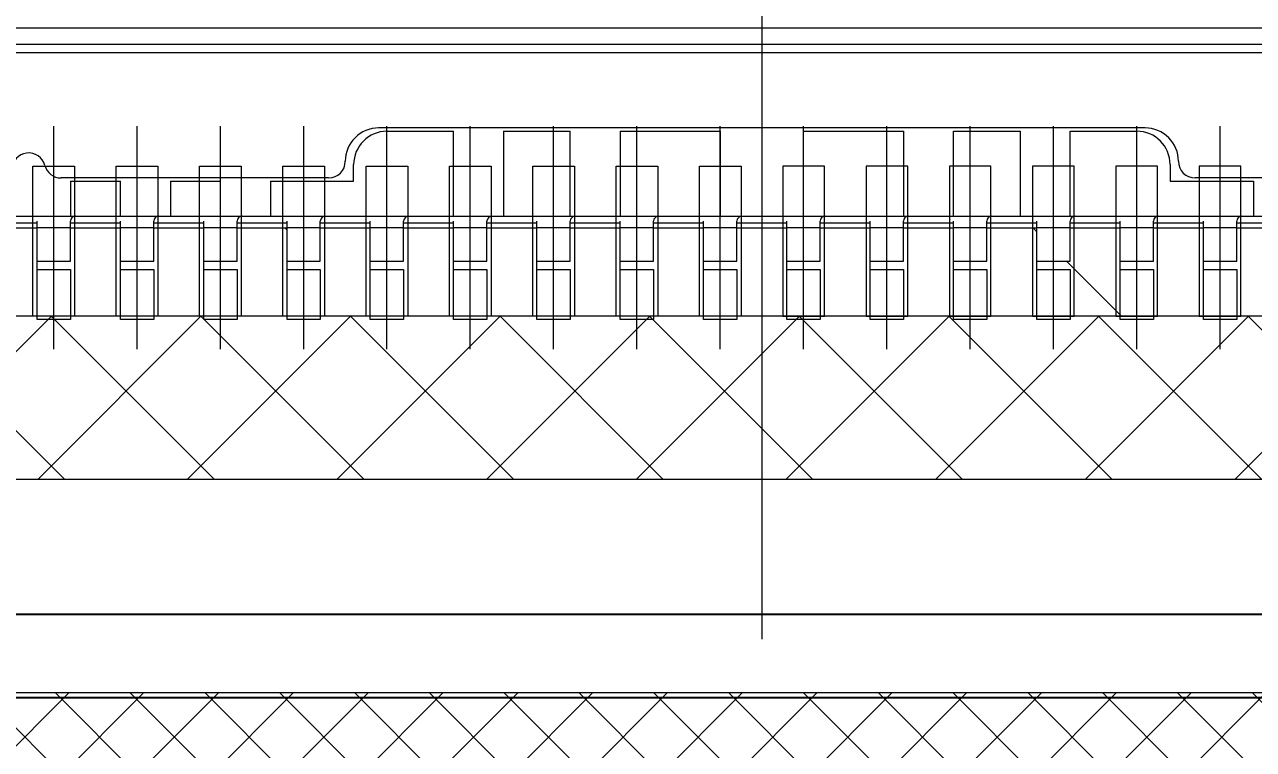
# Model space of a CAD drawing. Extents: x 6438 to 11432, y -3701 to -2371.
# Drawn here: x 11082.89 to 11090.27, y -3290.5 to -3286.15 of the extents above; entities that cross this region are included whole.
import ezdxf

# ---------------------------------------------------------------- set-up
doc = ezdxf.new("R2010")
doc.units = 0
doc.header["$LTSCALE"] = 3
doc.layers.get('DEFPOINTS').update_dxf_attribs({"linetype": 'CONTINUOUS', "lineweight": 9})
doc.layers.add('DIM', color=6, linetype='CONTINUOUS', lineweight=9)
doc.layers.add('LCD', color=4, linetype='CONTINUOUS', lineweight=9)
doc.layers.add('Lens', color=161, linetype='CONTINUOUS')
doc.layers.add('Sensor AA', color=180, linetype='CONTINUOUS')
doc.styles.add('宋体', font='arial.ttf')
doc.dimstyles.new('标注', dxfattribs={"dimtxt": 7, "dimasz": 7, "dimexe": 2, "dimexo": 2, "dimgap": 1, "dimtad": 1, "dimzin": 9, "dimdsep": 46, "dimtxsty": '宋体', "dimcen": 1, "dimadec": 0, "dimazin": 0, "dimtm": 0.05, "dimtfac": 1, "dimtmove": 0, "dimatfit": 3, "dimfxl": 0, "dimtolj": 1, "dimarcsym": 0})

# ---------------------------------------------------------------- blocks, each defined once
blk = doc.blocks.new('LCD背视图')
at = {"layer": 'LCD'}
h = blk.add_hatch(dxfattribs=at)
h.set_pattern_fill('ANSI37', color=256, scale=0.1)
h.set_pattern_definition([(135, (15648.00522, 12129.1224), (0.224506403, 0.224506403), []), (45, (15648.00522, 12129.1224), (0.224506403, -0.224506403), [])])
edge = h.paths.add_edge_path()
edge.add_line((12122.3361, -3359.0977), (12385.5361, -3359.0977))
edge.add_line((12385.5361, -3359.0977), (12385.5361, -3334.2977))
edge.add_line((12385.5361, -3334.2977), (12286.0861, -3334.2977))
edge.add_arc((12286.0861, -3334.7977), 0.5, 90, 180)
edge.add_line((12285.5861, -3334.7977), (12285.5861, -3350.2477))
edge.add_arc((12285.0861, -3350.2477), 0.5, 270, 360, ccw=False)
edge.add_line((12285.0861, -3350.7477), (12261.8861, -3350.7477))
edge.add_arc((12261.8861, -3350.2477), 0.5, 180, 270, ccw=False)
edge.add_line((12261.3861, -3350.2477), (12261.3861, -3334.7977))
edge.add_arc((12260.8861, -3334.7977), 0.5, 0, 90)
edge.add_line((12260.8861, -3334.2977), (12122.3361, -3334.2977))
edge.add_line((12122.3361, -3334.2977), (12122.3361, -3359.0977))
at = {"layer": 'LCD', "ltscale": 0.02}
h = blk.add_hatch(dxfattribs=at)
h.set_pattern_fill('ANSI37', color=256, scale=0.2, angle=180)
h.set_pattern_definition([(225, (12045.7346, -3215.1625), (0.4490128, -0.4490128), []), (315, (12045.7346, -3215.1625), (0.4490128, 0.4490128), [])])
h.paths.add_polyline_path([(12285.0861, -3349.4677), (12285.0861, -3342.7677), (12284.5361, -3342.7677), (12284.5361, -3344.2677), (12284.5361, -3346.1677), (12283.1361, -3346.1677), (12283.1361, -3346.7177), (12283.1361, -3348.4877), (12263.8361, -3348.4877), (12263.8361, -3346.7177), (12263.8361, -3346.1677), (12262.4361, -3346.1677), (12262.4361, -3344.2677), (12262.4361, -3342.7677), (12261.8861, -3342.7677), (12261.8861, -3349.4677)])
for p, q in [((12273.4861, -3339.6135), (12273.4861, -3350.425)), ((12269.2361, -3348.6858), (12269.2361, -3347.347)), ((12269.7361, -3348.6858), (12269.7361, -3347.347)), ((12270.2361, -3348.6858), (12270.2361, -3347.347)), ((12270.7361, -3348.6858), (12270.7361, -3347.347)), ((12271.2361, -3348.6858), (12271.2361, -3347.347)), ((12271.7361, -3348.6858), (12271.7361, -3347.347)), ((12272.2361, -3348.6858), (12272.2361, -3347.347)), ((12272.7361, -3348.6858), (12272.7361, -3347.347)), ((12273.2361, -3348.6858), (12273.2361, -3347.347)), ((12273.7361, -3348.6858), (12273.7361, -3347.347)), ((12274.2361, -3348.6858), (12274.2361, -3347.347)), ((12274.7361, -3348.6858), (12274.7361, -3347.347)), ((12275.2361, -3348.6858), (12275.2361, -3347.347)), ((12275.7361, -3348.6858), (12275.7361, -3347.347)), ((12276.2361, -3348.6858), (12276.2361, -3347.347)), ((12269.1111, -3348.4877), (12269.1111, -3347.5877)), ((12269.1111, -3347.5877), (12269.3611, -3347.5877)), ((12269.3611, -3347.5877), (12269.3611, -3348.4877)), ((12269.6111, -3348.4877), (12269.6111, -3347.5877)), ((12269.6111, -3347.5877), (12269.8611, -3347.5877)), ((12269.8611, -3347.5877), (12269.8611, -3348.4877)), ((12270.1111, -3348.4877), (12270.1111, -3347.5877)), ((12270.1111, -3347.5877), (12270.3611, -3347.5877)), ((12270.3611, -3347.5877), (12270.3611, -3348.4877)), ((12270.6111, -3348.4877), (12270.6111, -3347.5877)), ((12270.6111, -3347.5877), (12270.8611, -3347.5877)), ((12270.8611, -3347.5877), (12270.8611, -3348.4877)), ((12271.1111, -3348.4877), (12271.1111, -3347.5877)), ((12271.1111, -3347.5877), (12271.3611, -3347.5877)), ((12271.3611, -3347.5877), (12271.3611, -3348.4877)), ((12271.6111, -3348.4877), (12271.6111, -3347.5877)), ((12271.6111, -3347.5877), (12271.8611, -3347.5877)), ((12271.8611, -3347.5877), (12271.8611, -3348.4877)), ((12272.1111, -3348.4877), (12272.1111, -3347.5877)), ((12272.1111, -3347.5877), (12272.3611, -3347.5877)), ((12272.3611, -3347.5877), (12272.3611, -3348.4877)), ((12272.6111, -3348.4877), (12272.6111, -3347.5877)), ((12272.6111, -3347.5877), (12272.8611, -3347.5877)), ((12272.8611, -3347.5877), (12272.8611, -3348.4877)), ((12273.1111, -3348.4877), (12273.1111, -3347.5877)), ((12273.1111, -3347.5877), (12273.3611, -3347.5877)), ((12273.3611, -3347.5877), (12273.3611, -3348.4877)), ((12273.8611, -3347.5877), (12273.6111, -3347.5877)), ((12273.6111, -3347.5877), (12273.6111, -3348.4877)), ((12273.8611, -3348.4877), (12273.8611, -3347.5877)), ((12274.3611, -3347.5877), (12274.1111, -3347.5877)), ((12274.1111, -3347.5877), (12274.1111, -3348.4877)), ((12274.3611, -3348.4877), (12274.3611, -3347.5877)), ((12274.8611, -3347.5877), (12274.6111, -3347.5877)), ((12274.6111, -3347.5877), (12274.6111, -3348.4877)), ((12274.8611, -3348.4877), (12274.8611, -3347.5877)), ((12275.3611, -3347.5877), (12275.1111, -3347.5877)), ((12275.1111, -3347.5877), (12275.1111, -3348.4877)), ((12275.3611, -3348.4877), (12275.3611, -3347.5877)), ((12275.8611, -3347.5877), (12275.6111, -3347.5877)), ((12275.6111, -3347.5877), (12275.6111, -3348.4877)), ((12275.8611, -3348.4877), (12275.8611, -3347.5877)), ((12276.3611, -3347.5877), (12276.1111, -3347.5877)), ((12276.1111, -3347.5877), (12276.1111, -3348.4877)), ((12276.3611, -3348.4877), (12276.3611, -3347.5877)), ((12283.1361, -3348.4877), (12263.8361, -3348.4877)), ((12269.3611, -3348.4877), (12269.1111, -3348.4877)), ((12269.8611, -3348.4877), (12269.6111, -3348.4877)), ((12270.3611, -3348.4877), (12270.1111, -3348.4877)), ((12270.8611, -3348.4877), (12270.6111, -3348.4877)), ((12271.3611, -3348.4877), (12271.1111, -3348.4877)), ((12271.8611, -3348.4877), (12271.6111, -3348.4877)), ((12272.3611, -3348.4877), (12272.1111, -3348.4877)), ((12272.8611, -3348.4877), (12272.6111, -3348.4877)), ((12273.3611, -3348.4877), (12273.1111, -3348.4877)), ((12273.4861, -3348.4877), (12273.2361, -3348.4877)), ((12273.6111, -3348.4877), (12273.8611, -3348.4877)), ((12274.1111, -3348.4877), (12274.3611, -3348.4877)), ((12274.6111, -3348.4877), (12274.8611, -3348.4877)), ((12275.1111, -3348.4877), (12275.3611, -3348.4877)), ((12275.6111, -3348.4877), (12275.8611, -3348.4877)), ((12276.1111, -3348.4877), (12276.3611, -3348.4877)), ((12285.0861, -3349.4677), (12261.8861, -3349.4677))]:
    blk.add_line(p, q, dxfattribs=at)
at = {"layer": 'LCD'}
for p, q in [((12265.9361, -3346.7574), (12281.0361, -3346.7574)), ((12265.9361, -3346.7574), (12281.0361, -3346.7574)), ((12265.9361, -3346.7574), (12281.0361, -3346.7574)), ((12265.9361, -3346.7574), (12281.0361, -3346.7574)), ((12281.0861, -3346.908), (12265.8861, -3346.908)), ((12281.0861, -3346.908), (12265.8861, -3346.908)), ((12281.0861, -3346.908), (12265.8861, -3346.908)), ((12281.0861, -3346.908), (12265.8861, -3346.908)), ((12281.0361, -3346.858), (12265.9361, -3346.858)), ((12281.0361, -3346.858), (12265.9361, -3346.858)), ((12281.0361, -3346.858), (12265.9361, -3346.858)), ((12281.0361, -3346.858), (12265.9361, -3346.858)), ((12275.7861, -3347.3577), (12271.1861, -3347.3577)), ((12275.7861, -3347.3577), (12271.1861, -3347.3577)), ((12275.7861, -3347.3577), (12271.1861, -3347.3577)), ((12275.7861, -3347.3577), (12271.1861, -3347.3577)), ((12271.2361, -3347.3777), (12271.6361, -3347.3777)), ((12271.2361, -3347.3777), (12271.6361, -3347.3777)), ((12271.2361, -3347.3777), (12271.6361, -3347.3777)), ((12271.2361, -3347.3777), (12271.6361, -3347.3777)), ((12271.6361, -3347.8877), (12271.6361, -3347.3777)), ((12271.6361, -3347.8877), (12271.6361, -3347.3777)), ((12271.6361, -3347.8877), (12271.6361, -3347.3777)), ((12271.6361, -3347.8877), (12271.6361, -3347.3777)), ((12271.9361, -3347.3777), (12271.9361, -3347.8877)), ((12271.9361, -3347.3777), (12272.3361, -3347.3777)), ((12271.9361, -3347.3777), (12272.3361, -3347.3777)), ((12271.9361, -3347.3777), (12271.9361, -3347.8877)), ((12271.9361, -3347.3777), (12271.9361, -3347.8877)), ((12271.9361, -3347.3777), (12272.3361, -3347.3777)), ((12271.9361, -3347.3777), (12272.3361, -3347.3777)), ((12271.9361, -3347.3777), (12271.9361, -3347.8877)), ((12272.3361, -3347.8877), (12272.3361, -3347.3777)), ((12272.3361, -3347.8877), (12272.3361, -3347.3777)), ((12272.3361, -3347.8877), (12272.3361, -3347.3777)), ((12272.3361, -3347.8877), (12272.3361, -3347.3777)), ((12272.6361, -3347.3777), (12272.6361, -3347.8877)), ((12272.6361, -3347.3777), (12273.2361, -3347.3777)), ((12272.6361, -3347.3777), (12273.2361, -3347.3777)), ((12272.6361, -3347.3777), (12272.6361, -3347.8877)), ((12272.6361, -3347.3777), (12272.6361, -3347.8877)), ((12272.6361, -3347.3777), (12273.2361, -3347.3777)), ((12272.6361, -3347.3777), (12273.2361, -3347.3777)), ((12272.6361, -3347.3777), (12272.6361, -3347.8877)), ((12273.2361, -3347.3777), (12273.2361, -3347.8877)), ((12273.2361, -3347.3777), (12273.2361, -3347.8877)), ((12273.2361, -3347.3777), (12273.2361, -3347.8877)), ((12273.2361, -3347.3777), (12273.2361, -3347.8877)), ((12273.7361, -3347.8877), (12273.7361, -3347.3777)), ((12273.7361, -3347.3777), (12274.3361, -3347.3777)), ((12273.7361, -3347.3777), (12274.3361, -3347.3777)), ((12273.7361, -3347.8877), (12273.7361, -3347.3777)), ((12273.7361, -3347.8877), (12273.7361, -3347.3777)), ((12273.7361, -3347.3777), (12274.3361, -3347.3777)), ((12273.7361, -3347.3777), (12274.3361, -3347.3777)), ((12273.7361, -3347.8877), (12273.7361, -3347.3777)), ((12274.3361, -3347.3777), (12274.3361, -3347.8877)), ((12274.3361, -3347.3777), (12274.3361, -3347.8877)), ((12274.3361, -3347.3777), (12274.3361, -3347.8877)), ((12274.3361, -3347.3777), (12274.3361, -3347.8877)), ((12274.6361, -3347.8877), (12274.6361, -3347.3777)), ((12274.6361, -3347.3777), (12275.0361, -3347.3777)), ((12274.6361, -3347.3777), (12275.0361, -3347.3777)), ((12274.6361, -3347.8877), (12274.6361, -3347.3777)), ((12274.6361, -3347.8877), (12274.6361, -3347.3777)), ((12274.6361, -3347.3777), (12275.0361, -3347.3777)), ((12274.6361, -3347.3777), (12275.0361, -3347.3777)), ((12274.6361, -3347.8877), (12274.6361, -3347.3777)), ((12275.0361, -3347.3777), (12275.0361, -3347.8877)), ((12275.0361, -3347.3777), (12275.0361, -3347.8877)), ((12275.0361, -3347.3777), (12275.0361, -3347.8877)), ((12275.0361, -3347.3777), (12275.0361, -3347.8877)), ((12275.3361, -3347.8877), (12275.3361, -3347.3777)), ((12275.3361, -3347.3777), (12275.7361, -3347.3777)), ((12275.3361, -3347.3777), (12275.7361, -3347.3777)), ((12275.3361, -3347.8877), (12275.3361, -3347.3777)), ((12275.3361, -3347.8877), (12275.3361, -3347.3777)), ((12275.3361, -3347.3777), (12275.7361, -3347.3777)), ((12275.3361, -3347.3777), (12275.7361, -3347.3777)), ((12275.3361, -3347.8877), (12275.3361, -3347.3777)), ((12271.0361, -3347.6777), (12271.0361, -3347.5777)), ((12271.0361, -3347.6777), (12271.0361, -3347.5777)), ((12271.0361, -3347.6777), (12271.0361, -3347.5777)), ((12271.0361, -3347.6777), (12271.0361, -3347.5777)), ((12275.9361, -3347.5777), (12275.9361, -3347.6777)), ((12275.9361, -3347.5777), (12275.9361, -3347.6777)), ((12275.9361, -3347.5777), (12275.9361, -3347.6777)), ((12275.9361, -3347.5777), (12275.9361, -3347.6777)), ((12270.8861, -3347.6577), (12269.2797, -3347.6577)), ((12270.8861, -3347.6577), (12269.2797, -3347.6577)), ((12270.8861, -3347.6577), (12269.2797, -3347.6577)), ((12270.8861, -3347.6577), (12269.2797, -3347.6577)), ((12277.6924, -3347.6577), (12276.0861, -3347.6577)), ((12277.6924, -3347.6577), (12276.0861, -3347.6577)), ((12277.6924, -3347.6577), (12276.0861, -3347.6577)), ((12277.6924, -3347.6577), (12276.0861, -3347.6577)), ((12269.3361, -3347.6777), (12269.3361, -3347.8877)), ((12269.3361, -3347.6777), (12269.6361, -3347.6777)), ((12269.3361, -3347.6777), (12269.6361, -3347.6777)), ((12269.3361, -3347.6777), (12269.3361, -3347.8877)), ((12269.3361, -3347.6777), (12269.3361, -3347.8877)), ((12269.3361, -3347.6777), (12269.6361, -3347.6777)), ((12269.3361, -3347.6777), (12269.6361, -3347.6777)), ((12269.3361, -3347.6777), (12269.3361, -3347.8877)), ((12269.6361, -3347.8877), (12269.6361, -3347.6777)), ((12269.6361, -3347.8877), (12269.6361, -3347.6777)), ((12269.6361, -3347.8877), (12269.6361, -3347.6777)), ((12269.6361, -3347.8877), (12269.6361, -3347.6777)), ((12269.9361, -3347.6777), (12269.9361, -3347.8877)), ((12269.9361, -3347.6777), (12270.2361, -3347.6777)), ((12269.9361, -3347.6777), (12270.2361, -3347.6777)), ((12269.9361, -3347.6777), (12269.9361, -3347.8877)), ((12269.9361, -3347.6777), (12269.9361, -3347.8877)), ((12269.9361, -3347.6777), (12270.2361, -3347.6777)), ((12269.9361, -3347.6777), (12270.2361, -3347.6777)), ((12269.9361, -3347.6777), (12269.9361, -3347.8877)), ((12270.2361, -3347.8877), (12270.2361, -3347.6777)), ((12270.2361, -3347.8877), (12270.2361, -3347.6777)), ((12270.2361, -3347.8877), (12270.2361, -3347.6777)), ((12270.2361, -3347.8877), (12270.2361, -3347.6777)), ((12270.5361, -3347.6777), (12270.5361, -3347.8877)), ((12270.5361, -3347.6777), (12271.0361, -3347.6777)), ((12270.5361, -3347.6777), (12271.0361, -3347.6777)), ((12270.5361, -3347.6777), (12270.5361, -3347.8877)), ((12270.5361, -3347.6777), (12270.5361, -3347.8877)), ((12270.5361, -3347.6777), (12271.0361, -3347.6777)), ((12270.5361, -3347.6777), (12271.0361, -3347.6777)), ((12270.5361, -3347.6777), (12270.5361, -3347.8877)), ((12275.9361, -3347.6777), (12276.4361, -3347.6777)), ((12275.9361, -3347.6777), (12276.4361, -3347.6777)), ((12275.9361, -3347.6777), (12276.4361, -3347.6777)), ((12275.9361, -3347.6777), (12276.4361, -3347.6777)), ((12276.4361, -3347.6777), (12276.4361, -3347.8877)), ((12276.4361, -3347.6777), (12276.4361, -3347.8877)), ((12276.4361, -3347.6777), (12276.4361, -3347.8877)), ((12276.4361, -3347.6777), (12276.4361, -3347.8877)), ((12265.9361, -3347.8877), (12281.0361, -3347.8877)), ((12265.9361, -3347.8877), (12281.0361, -3347.8877)), ((12265.9361, -3347.8877), (12281.0361, -3347.8877)), ((12265.9361, -3347.8877), (12281.0361, -3347.8877)), ((12268.8361, -3347.9277), (12269.1361, -3347.9277)), ((12268.8361, -3347.9277), (12269.1361, -3347.9277)), ((12268.8361, -3347.9277), (12269.1361, -3347.9277)), ((12268.8361, -3347.9277), (12269.1361, -3347.9277)), ((12269.1361, -3348.5077), (12269.1361, -3347.9177)), ((12269.1361, -3348.5077), (12269.1361, -3347.9177)), ((12269.1361, -3348.5077), (12269.1361, -3347.9177)), ((12269.1361, -3348.5077), (12269.1361, -3347.9177)), ((12269.3361, -3348.1577), (12269.3361, -3347.9177)), ((12269.3361, -3348.1577), (12269.3361, -3347.9177)), ((12269.3361, -3348.1577), (12269.3361, -3347.9177)), ((12269.3361, -3348.1577), (12269.3361, -3347.9177)), ((12269.3361, -3347.9277), (12269.6361, -3347.9277)), ((12269.3361, -3347.9277), (12269.6361, -3347.9277)), ((12269.3361, -3347.9277), (12269.6361, -3347.9277)), ((12269.3361, -3347.9277), (12269.6361, -3347.9277)), ((12269.6361, -3348.5077), (12269.6361, -3347.9177)), ((12269.6361, -3348.5077), (12269.6361, -3347.9177)), ((12269.6361, -3348.5077), (12269.6361, -3347.9177)), ((12269.6361, -3348.5077), (12269.6361, -3347.9177)), ((12269.8361, -3348.1577), (12269.8361, -3347.9177)), ((12269.8361, -3348.1577), (12269.8361, -3347.9177)), ((12269.8361, -3348.1577), (12269.8361, -3347.9177)), ((12269.8361, -3348.1577), (12269.8361, -3347.9177)), ((12269.8361, -3347.9277), (12270.1361, -3347.9277)), ((12269.8361, -3347.9277), (12270.1361, -3347.9277)), ((12269.8361, -3347.9277), (12270.1361, -3347.9277)), ((12269.8361, -3347.9277), (12270.1361, -3347.9277)), ((12270.1361, -3348.5077), (12270.1361, -3347.9177)), ((12270.1361, -3348.5077), (12270.1361, -3347.9177)), ((12270.1361, -3348.5077), (12270.1361, -3347.9177)), ((12270.1361, -3348.5077), (12270.1361, -3347.9177)), ((12270.3361, -3348.1577), (12270.3361, -3347.9177)), ((12270.3361, -3348.1577), (12270.3361, -3347.9177)), ((12270.3361, -3348.1577), (12270.3361, -3347.9177)), ((12270.3361, -3348.1577), (12270.3361, -3347.9177)), ((12270.3361, -3347.9277), (12270.6361, -3347.9277)), ((12270.3361, -3347.9277), (12270.6361, -3347.9277)), ((12270.3361, -3347.9277), (12270.6361, -3347.9277)), ((12270.3361, -3347.9277), (12270.6361, -3347.9277)), ((12270.6361, -3348.5077), (12270.6361, -3347.9177)), ((12270.6361, -3348.5077), (12270.6361, -3347.9177)), ((12270.6361, -3348.5077), (12270.6361, -3347.9177)), ((12270.6361, -3348.5077), (12270.6361, -3347.9177)), ((12270.8361, -3348.1577), (12270.8361, -3347.9177)), ((12270.8361, -3348.1577), (12270.8361, -3347.9177)), ((12270.8361, -3348.1577), (12270.8361, -3347.9177)), ((12270.8361, -3348.1577), (12270.8361, -3347.9177)), ((12270.8361, -3347.9277), (12271.1361, -3347.9277)), ((12270.8361, -3347.9277), (12271.1361, -3347.9277)), ((12270.8361, -3347.9277), (12271.1361, -3347.9277)), ((12270.8361, -3347.9277), (12271.1361, -3347.9277)), ((12271.1361, -3348.5077), (12271.1361, -3347.9177)), ((12271.1361, -3348.5077), (12271.1361, -3347.9177)), ((12271.1361, -3348.5077), (12271.1361, -3347.9177)), ((12271.1361, -3348.5077), (12271.1361, -3347.9177)), ((12271.3361, -3348.1577), (12271.3361, -3347.9177)), ((12271.3361, -3348.1577), (12271.3361, -3347.9177)), ((12271.3361, -3348.1577), (12271.3361, -3347.9177)), ((12271.3361, -3348.1577), (12271.3361, -3347.9177)), ((12271.3361, -3347.9277), (12271.6361, -3347.9277)), ((12271.3361, -3347.9277), (12271.6361, -3347.9277)), ((12271.3361, -3347.9277), (12271.6361, -3347.9277)), ((12271.3361, -3347.9277), (12271.6361, -3347.9277)), ((12271.6361, -3348.5077), (12271.6361, -3347.9177)), ((12271.6361, -3348.5077), (12271.6361, -3347.9177)), ((12271.6361, -3348.5077), (12271.6361, -3347.9177)), ((12271.6361, -3348.5077), (12271.6361, -3347.9177)), ((12271.8361, -3348.1577), (12271.8361, -3347.9177)), ((12271.8361, -3348.1577), (12271.8361, -3347.9177)), ((12271.8361, -3348.1577), (12271.8361, -3347.9177)), ((12271.8361, -3348.1577), (12271.8361, -3347.9177)), ((12271.8361, -3347.9277), (12272.1361, -3347.9277)), ((12271.8361, -3347.9277), (12272.1361, -3347.9277)), ((12271.8361, -3347.9277), (12272.1361, -3347.9277)), ((12271.8361, -3347.9277), (12272.1361, -3347.9277)), ((12272.1361, -3348.5077), (12272.1361, -3347.9177)), ((12272.1361, -3348.5077), (12272.1361, -3347.9177)), ((12272.1361, -3348.5077), (12272.1361, -3347.9177)), ((12272.1361, -3348.5077), (12272.1361, -3347.9177)), ((12272.3361, -3348.1577), (12272.3361, -3347.9177)), ((12272.3361, -3348.1577), (12272.3361, -3347.9177)), ((12272.3361, -3348.1577), (12272.3361, -3347.9177)), ((12272.3361, -3348.1577), (12272.3361, -3347.9177)), ((12272.3361, -3347.9277), (12272.6361, -3347.9277)), ((12272.3361, -3347.9277), (12272.6361, -3347.9277)), ((12272.3361, -3347.9277), (12272.6361, -3347.9277)), ((12272.3361, -3347.9277), (12272.6361, -3347.9277)), ((12272.6361, -3348.5077), (12272.6361, -3347.9177)), ((12272.6361, -3348.5077), (12272.6361, -3347.9177)), ((12272.6361, -3348.5077), (12272.6361, -3347.9177)), ((12272.6361, -3348.5077), (12272.6361, -3347.9177)), ((12272.8361, -3348.1577), (12272.8361, -3347.9177)), ((12272.8361, -3348.1577), (12272.8361, -3347.9177)), ((12272.8361, -3348.1577), (12272.8361, -3347.9177)), ((12272.8361, -3348.1577), (12272.8361, -3347.9177)), ((12272.8361, -3347.9277), (12273.1361, -3347.9277)), ((12272.8361, -3347.9277), (12273.1361, -3347.9277)), ((12272.8361, -3347.9277), (12273.1361, -3347.9277)), ((12272.8361, -3347.9277), (12273.1361, -3347.9277)), ((12273.1361, -3348.5077), (12273.1361, -3347.9177)), ((12273.1361, -3348.5077), (12273.1361, -3347.9177)), ((12273.1361, -3348.5077), (12273.1361, -3347.9177)), ((12273.1361, -3348.5077), (12273.1361, -3347.9177)), ((12273.3361, -3348.1577), (12273.3361, -3347.9177)), ((12273.3361, -3348.1577), (12273.3361, -3347.9177)), ((12273.3361, -3348.1577), (12273.3361, -3347.9177)), ((12273.3361, -3348.1577), (12273.3361, -3347.9177)), ((12273.3361, -3347.9277), (12273.6361, -3347.9277)), ((12273.3361, -3347.9277), (12273.6361, -3347.9277)), ((12273.3361, -3347.9277), (12273.6361, -3347.9277)), ((12273.3361, -3347.9277), (12273.6361, -3347.9277)), ((12273.6361, -3348.5077), (12273.6361, -3347.9177)), ((12273.6361, -3348.5077), (12273.6361, -3347.9177)), ((12273.6361, -3348.5077), (12273.6361, -3347.9177)), ((12273.6361, -3348.5077), (12273.6361, -3347.9177)), ((12273.8361, -3348.1577), (12273.8361, -3347.9177)), ((12273.8361, -3348.1577), (12273.8361, -3347.9177)), ((12273.8361, -3348.1577), (12273.8361, -3347.9177)), ((12273.8361, -3348.1577), (12273.8361, -3347.9177)), ((12273.8361, -3347.9277), (12274.1361, -3347.9277)), ((12273.8361, -3347.9277), (12274.1361, -3347.9277)), ((12273.8361, -3347.9277), (12274.1361, -3347.9277)), ((12273.8361, -3347.9277), (12274.1361, -3347.9277)), ((12274.1361, -3348.5077), (12274.1361, -3347.9177)), ((12274.1361, -3348.5077), (12274.1361, -3347.9177)), ((12274.1361, -3348.5077), (12274.1361, -3347.9177)), ((12274.1361, -3348.5077), (12274.1361, -3347.9177)), ((12274.3361, -3348.1577), (12274.3361, -3347.9177)), ((12274.3361, -3348.1577), (12274.3361, -3347.9177)), ((12274.3361, -3348.1577), (12274.3361, -3347.9177)), ((12274.3361, -3348.1577), (12274.3361, -3347.9177)), ((12274.3361, -3347.9277), (12274.6361, -3347.9277)), ((12274.3361, -3347.9277), (12274.6361, -3347.9277)), ((12274.3361, -3347.9277), (12274.6361, -3347.9277)), ((12274.3361, -3347.9277), (12274.6361, -3347.9277)), ((12274.6361, -3348.5077), (12274.6361, -3347.9177)), ((12274.6361, -3348.5077), (12274.6361, -3347.9177)), ((12274.6361, -3348.5077), (12274.6361, -3347.9177)), ((12274.6361, -3348.5077), (12274.6361, -3347.9177)), ((12274.8361, -3348.1577), (12274.8361, -3347.9177)), ((12274.8361, -3348.1577), (12274.8361, -3347.9177)), ((12274.8361, -3348.1577), (12274.8361, -3347.9177)), ((12274.8361, -3348.1577), (12274.8361, -3347.9177)), ((12274.8361, -3347.9277), (12275.1361, -3347.9277)), ((12274.8361, -3347.9277), (12275.1361, -3347.9277)), ((12274.8361, -3347.9277), (12275.1361, -3347.9277)), ((12274.8361, -3347.9277), (12275.1361, -3347.9277)), ((12275.1361, -3348.5077), (12275.1361, -3347.9177)), ((12275.1361, -3348.5077), (12275.1361, -3347.9177)), ((12275.1361, -3348.5077), (12275.1361, -3347.9177)), ((12275.1361, -3348.5077), (12275.1361, -3347.9177)), ((12275.3361, -3348.1577), (12275.3361, -3347.9177)), ((12275.3361, -3348.1577), (12275.3361, -3347.9177)), ((12275.3361, -3348.1577), (12275.3361, -3347.9177)), ((12275.3361, -3348.1577), (12275.3361, -3347.9177)), ((12275.3361, -3347.9277), (12275.6361, -3347.9277)), ((12275.3361, -3347.9277), (12275.6361, -3347.9277)), ((12275.3361, -3347.9277), (12275.6361, -3347.9277)), ((12275.3361, -3347.9277), (12275.6361, -3347.9277)), ((12275.6361, -3348.5077), (12275.6361, -3347.9177)), ((12275.6361, -3348.5077), (12275.6361, -3347.9177)), ((12275.6361, -3348.5077), (12275.6361, -3347.9177)), ((12275.6361, -3348.5077), (12275.6361, -3347.9177)), ((12275.8361, -3348.1577), (12275.8361, -3347.9177)), ((12275.8361, -3348.1577), (12275.8361, -3347.9177)), ((12275.8361, -3348.1577), (12275.8361, -3347.9177)), ((12275.8361, -3348.1577), (12275.8361, -3347.9177)), ((12275.8361, -3347.9277), (12276.1361, -3347.9277)), ((12275.8361, -3347.9277), (12276.1361, -3347.9277)), ((12275.8361, -3347.9277), (12276.1361, -3347.9277)), ((12275.8361, -3347.9277), (12276.1361, -3347.9277)), ((12276.1361, -3348.5077), (12276.1361, -3347.9177)), ((12276.1361, -3348.5077), (12276.1361, -3347.9177)), ((12276.1361, -3348.5077), (12276.1361, -3347.9177)), ((12276.1361, -3348.5077), (12276.1361, -3347.9177)), ((12276.3361, -3348.1577), (12276.3361, -3347.9177)), ((12276.3361, -3348.1577), (12276.3361, -3347.9177)), ((12276.3361, -3348.1577), (12276.3361, -3347.9177)), ((12276.3361, -3348.1577), (12276.3361, -3347.9177)), ((12276.3361, -3347.9277), (12276.6361, -3347.9277)), ((12276.3361, -3347.9277), (12276.6361, -3347.9277)), ((12276.3361, -3347.9277), (12276.6361, -3347.9277)), ((12276.3361, -3347.9277), (12276.6361, -3347.9277)), ((12268.8361, -3347.9577), (12269.1361, -3347.9577)), ((12268.8361, -3347.9577), (12269.1361, -3347.9577)), ((12268.8361, -3347.9577), (12269.1361, -3347.9577)), ((12268.8361, -3347.9577), (12269.1361, -3347.9577)), ((12269.3361, -3347.9577), (12269.1361, -3347.9577)), ((12269.3361, -3347.9577), (12269.1361, -3347.9577)), ((12269.3361, -3347.9577), (12269.1361, -3347.9577)), ((12269.3361, -3347.9577), (12269.1361, -3347.9577)), ((12269.3361, -3347.9577), (12269.6361, -3347.9577)), ((12269.3361, -3347.9577), (12269.6361, -3347.9577)), ((12269.3361, -3347.9577), (12269.6361, -3347.9577)), ((12269.3361, -3347.9577), (12269.6361, -3347.9577)), ((12269.8361, -3347.9577), (12269.6361, -3347.9577)), ((12269.8361, -3347.9577), (12269.6361, -3347.9577)), ((12269.8361, -3347.9577), (12269.6361, -3347.9577)), ((12269.8361, -3347.9577), (12269.6361, -3347.9577)), ((12269.8361, -3347.9577), (12270.1361, -3347.9577)), ((12269.8361, -3347.9577), (12270.1361, -3347.9577)), ((12269.8361, -3347.9577), (12270.1361, -3347.9577)), ((12269.8361, -3347.9577), (12270.1361, -3347.9577)), ((12270.3361, -3347.9577), (12270.1361, -3347.9577)), ((12270.3361, -3347.9577), (12270.1361, -3347.9577)), ((12270.3361, -3347.9577), (12270.1361, -3347.9577)), ((12270.3361, -3347.9577), (12270.1361, -3347.9577)), ((12270.3361, -3347.9577), (12270.6361, -3347.9577)), ((12270.3361, -3347.9577), (12270.6361, -3347.9577)), ((12270.3361, -3347.9577), (12270.6361, -3347.9577)), ((12270.3361, -3347.9577), (12270.6361, -3347.9577)), ((12270.6361, -3347.9703), (12270.6234, -3347.9577)), ((12270.6361, -3347.9703), (12270.6234, -3347.9577)), ((12270.8361, -3347.9577), (12270.6361, -3347.9577)), ((12270.8361, -3347.9577), (12270.6361, -3347.9577)), ((12270.8361, -3347.9577), (12270.6361, -3347.9577)), ((12270.8361, -3347.9577), (12270.6361, -3347.9577)), ((12270.8361, -3347.9577), (12271.1361, -3347.9577)), ((12270.8361, -3347.9577), (12271.1361, -3347.9577)), ((12270.8361, -3347.9577), (12271.1361, -3347.9577)), ((12270.8361, -3347.9577), (12271.1361, -3347.9577)), ((12271.3361, -3347.9577), (12271.1361, -3347.9577)), ((12271.3361, -3347.9577), (12271.1361, -3347.9577)), ((12271.3361, -3347.9577), (12271.1361, -3347.9577)), ((12271.3361, -3347.9577), (12271.1361, -3347.9577)), ((12271.3361, -3347.9577), (12271.6361, -3347.9577)), ((12271.3361, -3347.9577), (12271.6361, -3347.9577)), ((12271.3361, -3347.9577), (12271.6361, -3347.9577)), ((12271.3361, -3347.9577), (12271.6361, -3347.9577)), ((12271.8361, -3347.9577), (12271.6361, -3347.9577)), ((12271.8361, -3347.9577), (12271.6361, -3347.9577)), ((12271.8361, -3347.9577), (12271.6361, -3347.9577)), ((12271.8361, -3347.9577), (12271.6361, -3347.9577)), ((12271.8361, -3347.9577), (12272.1361, -3347.9577)), ((12271.8361, -3347.9577), (12272.1361, -3347.9577)), ((12271.8361, -3347.9577), (12272.1361, -3347.9577)), ((12271.8361, -3347.9577), (12272.1361, -3347.9577)), ((12272.3361, -3347.9577), (12272.1361, -3347.9577)), ((12272.3361, -3347.9577), (12272.1361, -3347.9577)), ((12272.3361, -3347.9577), (12272.1361, -3347.9577)), ((12272.3361, -3347.9577), (12272.1361, -3347.9577)), ((12272.3361, -3347.9577), (12272.6361, -3347.9577)), ((12272.3361, -3347.9577), (12272.6361, -3347.9577)), ((12272.3361, -3347.9577), (12272.6361, -3347.9577)), ((12272.3361, -3347.9577), (12272.6361, -3347.9577)), ((12272.8361, -3347.9577), (12272.6361, -3347.9577)), ((12272.8361, -3347.9577), (12272.6361, -3347.9577)), ((12272.8361, -3347.9577), (12272.6361, -3347.9577)), ((12272.8361, -3347.9577), (12272.6361, -3347.9577)), ((12272.8361, -3347.9577), (12273.1361, -3347.9577)), ((12272.8361, -3347.9577), (12273.1361, -3347.9577)), ((12272.8361, -3347.9577), (12273.1361, -3347.9577)), ((12272.8361, -3347.9577), (12273.1361, -3347.9577)), ((12273.3361, -3347.9577), (12273.1361, -3347.9577)), ((12273.3361, -3347.9577), (12273.1361, -3347.9577)), ((12273.3361, -3347.9577), (12273.1361, -3347.9577)), ((12273.3361, -3347.9577), (12273.1361, -3347.9577)), ((12273.3361, -3347.9577), (12273.6361, -3347.9577)), ((12273.3361, -3347.9577), (12273.6361, -3347.9577)), ((12273.3361, -3347.9577), (12273.6361, -3347.9577)), ((12273.3361, -3347.9577), (12273.6361, -3347.9577)), ((12273.8361, -3347.9577), (12273.6361, -3347.9577)), ((12273.8361, -3347.9577), (12273.6361, -3347.9577)), ((12273.8361, -3347.9577), (12273.6361, -3347.9577)), ((12273.8361, -3347.9577), (12273.6361, -3347.9577)), ((12273.8361, -3347.9577), (12274.1361, -3347.9577)), ((12273.8361, -3347.9577), (12274.1361, -3347.9577)), ((12273.8361, -3347.9577), (12274.1361, -3347.9577)), ((12273.8361, -3347.9577), (12274.1361, -3347.9577)), ((12274.3361, -3347.9577), (12274.1361, -3347.9577)), ((12274.3361, -3347.9577), (12274.1361, -3347.9577)), ((12274.3361, -3347.9577), (12274.1361, -3347.9577)), ((12274.3361, -3347.9577), (12274.1361, -3347.9577)), ((12274.3361, -3347.9577), (12274.6361, -3347.9577)), ((12274.3361, -3347.9577), (12274.6361, -3347.9577)), ((12274.3361, -3347.9577), (12274.6361, -3347.9577)), ((12274.3361, -3347.9577), (12274.6361, -3347.9577)), ((12274.8361, -3347.9577), (12274.6361, -3347.9577)), ((12274.8361, -3347.9577), (12274.6361, -3347.9577)), ((12274.8361, -3347.9577), (12274.6361, -3347.9577)), ((12274.8361, -3347.9577), (12274.6361, -3347.9577)), ((12274.8361, -3347.9577), (12275.1361, -3347.9577)), ((12274.8361, -3347.9577), (12275.1361, -3347.9577)), ((12274.8361, -3347.9577), (12275.1361, -3347.9577)), ((12274.8361, -3347.9577), (12275.1361, -3347.9577)), ((12275.1361, -3347.9802), (12275.1136, -3347.9577)), ((12275.1361, -3347.9802), (12275.1136, -3347.9577)), ((12275.3361, -3347.9577), (12275.1361, -3347.9577)), ((12275.3361, -3347.9577), (12275.1361, -3347.9577)), ((12275.3361, -3347.9577), (12275.1361, -3347.9577)), ((12275.3361, -3347.9577), (12275.1361, -3347.9577)), ((12275.3361, -3347.9577), (12275.6361, -3347.9577)), ((12275.3361, -3347.9577), (12275.6361, -3347.9577)), ((12275.3361, -3347.9577), (12275.6361, -3347.9577)), ((12275.3361, -3347.9577), (12275.6361, -3347.9577)), ((12275.8361, -3347.9577), (12275.6361, -3347.9577)), ((12275.8361, -3347.9577), (12275.6361, -3347.9577)), ((12275.8361, -3347.9577), (12275.6361, -3347.9577)), ((12275.8361, -3347.9577), (12275.6361, -3347.9577)), ((12275.8361, -3347.9577), (12276.1361, -3347.9577)), ((12275.8361, -3347.9577), (12276.1361, -3347.9577)), ((12275.8361, -3347.9577), (12276.1361, -3347.9577)), ((12275.8361, -3347.9577), (12276.1361, -3347.9577)), ((12276.3361, -3347.9577), (12276.1361, -3347.9577)), ((12276.3361, -3347.9577), (12276.1361, -3347.9577)), ((12276.3361, -3347.9577), (12276.1361, -3347.9577)), ((12276.3361, -3347.9577), (12276.1361, -3347.9577)), ((12276.3361, -3347.9577), (12276.6361, -3347.9577)), ((12276.3361, -3347.9577), (12276.6361, -3347.9577)), ((12276.3361, -3347.9577), (12276.6361, -3347.9577)), ((12276.3361, -3347.9577), (12276.6361, -3347.9577)), ((12269.1361, -3348.1577), (12269.3361, -3348.1577)), ((12269.1361, -3348.1577), (12269.3361, -3348.1577)), ((12269.1361, -3348.1577), (12269.3361, -3348.1577)), ((12269.1361, -3348.1577), (12269.3361, -3348.1577)), ((12269.6361, -3348.1577), (12269.8361, -3348.1577)), ((12269.6361, -3348.1577), (12269.8361, -3348.1577)), ((12269.6361, -3348.1577), (12269.8361, -3348.1577)), ((12269.6361, -3348.1577), (12269.8361, -3348.1577)), ((12270.1361, -3348.1577), (12270.3361, -3348.1577)), ((12270.1361, -3348.1577), (12270.3361, -3348.1577)), ((12270.1361, -3348.1577), (12270.3361, -3348.1577)), ((12270.1361, -3348.1577), (12270.3361, -3348.1577)), ((12270.6361, -3348.1577), (12270.8361, -3348.1577)), ((12270.6361, -3348.1577), (12270.8361, -3348.1577)), ((12270.6361, -3348.1577), (12270.8361, -3348.1577)), ((12270.6361, -3348.1577), (12270.8361, -3348.1577)), ((12271.1361, -3348.1577), (12271.3361, -3348.1577)), ((12271.1361, -3348.1577), (12271.3361, -3348.1577)), ((12271.1361, -3348.1577), (12271.3361, -3348.1577)), ((12271.1361, -3348.1577), (12271.3361, -3348.1577)), ((12271.6361, -3348.1577), (12271.8361, -3348.1577)), ((12271.6361, -3348.1577), (12271.8361, -3348.1577)), ((12271.6361, -3348.1577), (12271.8361, -3348.1577)), ((12271.6361, -3348.1577), (12271.8361, -3348.1577)), ((12272.1361, -3348.1577), (12272.3361, -3348.1577)), ((12272.1361, -3348.1577), (12272.3361, -3348.1577)), ((12272.1361, -3348.1577), (12272.3361, -3348.1577)), ((12272.1361, -3348.1577), (12272.3361, -3348.1577)), ((12272.6361, -3348.1577), (12272.8361, -3348.1577)), ((12272.6361, -3348.1577), (12272.8361, -3348.1577)), ((12272.6361, -3348.1577), (12272.8361, -3348.1577)), ((12272.6361, -3348.1577), (12272.8361, -3348.1577)), ((12273.1361, -3348.1577), (12273.3361, -3348.1577)), ((12273.1361, -3348.1577), (12273.3361, -3348.1577)), ((12273.1361, -3348.1577), (12273.3361, -3348.1577)), ((12273.1361, -3348.1577), (12273.3361, -3348.1577)), ((12273.6361, -3348.1577), (12273.8361, -3348.1577)), ((12273.6361, -3348.1577), (12273.8361, -3348.1577)), ((12273.6361, -3348.1577), (12273.8361, -3348.1577)), ((12273.6361, -3348.1577), (12273.8361, -3348.1577)), ((12274.1361, -3348.1577), (12274.3361, -3348.1577)), ((12274.1361, -3348.1577), (12274.3361, -3348.1577)), ((12274.1361, -3348.1577), (12274.3361, -3348.1577)), ((12274.1361, -3348.1577), (12274.3361, -3348.1577)), ((12274.6361, -3348.1577), (12274.8361, -3348.1577)), ((12274.6361, -3348.1577), (12274.8361, -3348.1577)), ((12274.6361, -3348.1577), (12274.8361, -3348.1577)), ((12274.6361, -3348.1577), (12274.8361, -3348.1577)), ((12275.1361, -3348.1577), (12275.3361, -3348.1577)), ((12275.1361, -3348.1577), (12275.3361, -3348.1577)), ((12275.1361, -3348.1577), (12275.3361, -3348.1577)), ((12275.1361, -3348.1577), (12275.3361, -3348.1577)), ((12275.6436, -3348.4877), (12275.3136, -3348.1577)), ((12275.6436, -3348.4877), (12275.3136, -3348.1577)), ((12275.6361, -3348.1577), (12275.8361, -3348.1577)), ((12275.6361, -3348.1577), (12275.8361, -3348.1577)), ((12275.6361, -3348.1577), (12275.8361, -3348.1577)), ((12275.6361, -3348.1577), (12275.8361, -3348.1577)), ((12276.1361, -3348.1577), (12276.3361, -3348.1577)), ((12276.1361, -3348.1577), (12276.3361, -3348.1577)), ((12276.1361, -3348.1577), (12276.3361, -3348.1577)), ((12276.1361, -3348.1577), (12276.3361, -3348.1577)), ((12269.1361, -3348.2077), (12269.3361, -3348.2077)), ((12269.1361, -3348.2077), (12269.3361, -3348.2077)), ((12269.1361, -3348.2077), (12269.3361, -3348.2077)), ((12269.1361, -3348.2077), (12269.3361, -3348.2077)), ((12269.3361, -3348.2077), (12269.3361, -3348.5077)), ((12269.3361, -3348.2077), (12269.3361, -3348.5077)), ((12269.3361, -3348.2077), (12269.3361, -3348.5077)), ((12269.3361, -3348.2077), (12269.3361, -3348.5077)), ((12269.6361, -3348.2077), (12269.8361, -3348.2077)), ((12269.6361, -3348.2077), (12269.8361, -3348.2077)), ((12269.6361, -3348.2077), (12269.8361, -3348.2077)), ((12269.6361, -3348.2077), (12269.8361, -3348.2077)), ((12269.8361, -3348.2077), (12269.8361, -3348.5077)), ((12269.8361, -3348.2077), (12269.8361, -3348.5077)), ((12269.8361, -3348.2077), (12269.8361, -3348.5077)), ((12269.8361, -3348.2077), (12269.8361, -3348.5077)), ((12270.1361, -3348.2077), (12270.3361, -3348.2077)), ((12270.1361, -3348.2077), (12270.3361, -3348.2077)), ((12270.1361, -3348.2077), (12270.3361, -3348.2077)), ((12270.1361, -3348.2077), (12270.3361, -3348.2077)), ((12270.3361, -3348.2077), (12270.3361, -3348.5077)), ((12270.3361, -3348.2077), (12270.3361, -3348.5077)), ((12270.3361, -3348.2077), (12270.3361, -3348.5077)), ((12270.3361, -3348.2077), (12270.3361, -3348.5077)), ((12270.6361, -3348.2077), (12270.8361, -3348.2077)), ((12270.6361, -3348.2077), (12270.8361, -3348.2077)), ((12270.6361, -3348.2077), (12270.8361, -3348.2077)), ((12270.6361, -3348.2077), (12270.8361, -3348.2077)), ((12270.8361, -3348.2077), (12270.8361, -3348.5077)), ((12270.8361, -3348.2077), (12270.8361, -3348.5077)), ((12270.8361, -3348.2077), (12270.8361, -3348.5077)), ((12270.8361, -3348.2077), (12270.8361, -3348.5077)), ((12271.1361, -3348.2077), (12271.3361, -3348.2077)), ((12271.1361, -3348.2077), (12271.3361, -3348.2077)), ((12271.1361, -3348.2077), (12271.3361, -3348.2077)), ((12271.1361, -3348.2077), (12271.3361, -3348.2077)), ((12271.3361, -3348.2077), (12271.3361, -3348.5077)), ((12271.3361, -3348.2077), (12271.3361, -3348.5077)), ((12271.3361, -3348.2077), (12271.3361, -3348.5077)), ((12271.3361, -3348.2077), (12271.3361, -3348.5077)), ((12271.6361, -3348.2077), (12271.8361, -3348.2077)), ((12271.6361, -3348.2077), (12271.8361, -3348.2077)), ((12271.6361, -3348.2077), (12271.8361, -3348.2077)), ((12271.6361, -3348.2077), (12271.8361, -3348.2077)), ((12271.8361, -3348.2077), (12271.8361, -3348.5077)), ((12271.8361, -3348.2077), (12271.8361, -3348.5077)), ((12271.8361, -3348.2077), (12271.8361, -3348.5077)), ((12271.8361, -3348.2077), (12271.8361, -3348.5077)), ((12272.1361, -3348.2077), (12272.3361, -3348.2077)), ((12272.1361, -3348.2077), (12272.3361, -3348.2077)), ((12272.1361, -3348.2077), (12272.3361, -3348.2077)), ((12272.1361, -3348.2077), (12272.3361, -3348.2077)), ((12272.3361, -3348.2077), (12272.3361, -3348.5077)), ((12272.3361, -3348.2077), (12272.3361, -3348.5077)), ((12272.3361, -3348.2077), (12272.3361, -3348.5077)), ((12272.3361, -3348.2077), (12272.3361, -3348.5077)), ((12272.6361, -3348.2077), (12272.8361, -3348.2077)), ((12272.6361, -3348.2077), (12272.8361, -3348.2077)), ((12272.6361, -3348.2077), (12272.8361, -3348.2077)), ((12272.6361, -3348.2077), (12272.8361, -3348.2077)), ((12272.8361, -3348.2077), (12272.8361, -3348.5077)), ((12272.8361, -3348.2077), (12272.8361, -3348.5077)), ((12272.8361, -3348.2077), (12272.8361, -3348.5077)), ((12272.8361, -3348.2077), (12272.8361, -3348.5077)), ((12273.1361, -3348.2077), (12273.3361, -3348.2077)), ((12273.1361, -3348.2077), (12273.3361, -3348.2077)), ((12273.1361, -3348.2077), (12273.3361, -3348.2077)), ((12273.1361, -3348.2077), (12273.3361, -3348.2077)), ((12273.3361, -3348.2077), (12273.3361, -3348.5077)), ((12273.3361, -3348.2077), (12273.3361, -3348.5077)), ((12273.3361, -3348.2077), (12273.3361, -3348.5077)), ((12273.3361, -3348.2077), (12273.3361, -3348.5077)), ((12273.6361, -3348.2077), (12273.8361, -3348.2077)), ((12273.6361, -3348.2077), (12273.8361, -3348.2077)), ((12273.6361, -3348.2077), (12273.8361, -3348.2077)), ((12273.6361, -3348.2077), (12273.8361, -3348.2077)), ((12273.8361, -3348.2077), (12273.8361, -3348.5077)), ((12273.8361, -3348.2077), (12273.8361, -3348.5077)), ((12273.8361, -3348.2077), (12273.8361, -3348.5077)), ((12273.8361, -3348.2077), (12273.8361, -3348.5077)), ((12274.1361, -3348.2077), (12274.3361, -3348.2077)), ((12274.1361, -3348.2077), (12274.3361, -3348.2077)), ((12274.1361, -3348.2077), (12274.3361, -3348.2077)), ((12274.1361, -3348.2077), (12274.3361, -3348.2077)), ((12274.3361, -3348.2077), (12274.3361, -3348.5077)), ((12274.3361, -3348.2077), (12274.3361, -3348.5077)), ((12274.3361, -3348.2077), (12274.3361, -3348.5077)), ((12274.3361, -3348.2077), (12274.3361, -3348.5077)), ((12274.6361, -3348.2077), (12274.8361, -3348.2077)), ((12274.6361, -3348.2077), (12274.8361, -3348.2077)), ((12274.6361, -3348.2077), (12274.8361, -3348.2077)), ((12274.6361, -3348.2077), (12274.8361, -3348.2077)), ((12274.8361, -3348.2077), (12274.8361, -3348.5077)), ((12274.8361, -3348.2077), (12274.8361, -3348.5077)), ((12274.8361, -3348.2077), (12274.8361, -3348.5077)), ((12274.8361, -3348.2077), (12274.8361, -3348.5077)), ((12275.1361, -3348.2077), (12275.3361, -3348.2077)), ((12275.1361, -3348.2077), (12275.3361, -3348.2077)), ((12275.1361, -3348.2077), (12275.3361, -3348.2077)), ((12275.1361, -3348.2077), (12275.3361, -3348.2077)), ((12275.3361, -3348.2077), (12275.3361, -3348.5077)), ((12275.3361, -3348.2077), (12275.3361, -3348.5077)), ((12275.3361, -3348.2077), (12275.3361, -3348.5077)), ((12275.3361, -3348.2077), (12275.3361, -3348.5077)), ((12275.6361, -3348.2077), (12275.8361, -3348.2077)), ((12275.6361, -3348.2077), (12275.8361, -3348.2077)), ((12275.6361, -3348.2077), (12275.8361, -3348.2077)), ((12275.6361, -3348.2077), (12275.8361, -3348.2077)), ((12275.8361, -3348.2077), (12275.8361, -3348.5077)), ((12275.8361, -3348.2077), (12275.8361, -3348.5077)), ((12275.8361, -3348.2077), (12275.8361, -3348.5077)), ((12275.8361, -3348.2077), (12275.8361, -3348.5077)), ((12276.1361, -3348.2077), (12276.3361, -3348.2077)), ((12276.1361, -3348.2077), (12276.3361, -3348.2077)), ((12276.1361, -3348.2077), (12276.3361, -3348.2077)), ((12276.1361, -3348.2077), (12276.3361, -3348.2077)), ((12276.3361, -3348.2077), (12276.3361, -3348.5077)), ((12276.3361, -3348.2077), (12276.3361, -3348.5077)), ((12276.3361, -3348.2077), (12276.3361, -3348.5077)), ((12276.3361, -3348.2077), (12276.3361, -3348.5077)), ((12269.3361, -3348.4877), (12269.1361, -3348.4877)), ((12269.3361, -3348.4877), (12269.1361, -3348.4877)), ((12269.3361, -3348.4877), (12269.1361, -3348.4877)), ((12269.3361, -3348.4877), (12269.1361, -3348.4877)), ((12269.3361, -3348.5077), (12269.1361, -3348.5077)), ((12269.3361, -3348.5077), (12269.1361, -3348.5077)), ((12269.3361, -3348.5077), (12269.1361, -3348.5077)), ((12269.3361, -3348.5077), (12269.1361, -3348.5077)), ((12269.8361, -3348.4877), (12269.6361, -3348.4877)), ((12269.8361, -3348.4877), (12269.6361, -3348.4877)), ((12269.8361, -3348.4877), (12269.6361, -3348.4877)), ((12269.8361, -3348.4877), (12269.6361, -3348.4877)), ((12269.8361, -3348.5077), (12269.6361, -3348.5077)), ((12269.8361, -3348.5077), (12269.6361, -3348.5077)), ((12269.8361, -3348.5077), (12269.6361, -3348.5077)), ((12269.8361, -3348.5077), (12269.6361, -3348.5077)), ((12270.3361, -3348.4877), (12270.1361, -3348.4877)), ((12270.3361, -3348.4877), (12270.1361, -3348.4877)), ((12270.3361, -3348.4877), (12270.1361, -3348.4877)), ((12270.3361, -3348.4877), (12270.1361, -3348.4877)), ((12270.3361, -3348.5077), (12270.1361, -3348.5077)), ((12270.3361, -3348.5077), (12270.1361, -3348.5077)), ((12270.3361, -3348.5077), (12270.1361, -3348.5077)), ((12270.3361, -3348.5077), (12270.1361, -3348.5077)), ((12270.8361, -3348.4877), (12270.6361, -3348.4877)), ((12270.8361, -3348.4877), (12270.6361, -3348.4877)), ((12270.8361, -3348.4877), (12270.6361, -3348.4877)), ((12270.8361, -3348.4877), (12270.6361, -3348.4877)), ((12270.8361, -3348.5077), (12270.6361, -3348.5077)), ((12270.8361, -3348.5077), (12270.6361, -3348.5077)), ((12270.8361, -3348.5077), (12270.6361, -3348.5077)), ((12270.8361, -3348.5077), (12270.6361, -3348.5077)), ((12271.3361, -3348.4877), (12271.1361, -3348.4877)), ((12271.3361, -3348.4877), (12271.1361, -3348.4877)), ((12271.3361, -3348.4877), (12271.1361, -3348.4877)), ((12271.3361, -3348.4877), (12271.1361, -3348.4877)), ((12271.3361, -3348.5077), (12271.1361, -3348.5077)), ((12271.3361, -3348.5077), (12271.1361, -3348.5077)), ((12271.3361, -3348.5077), (12271.1361, -3348.5077)), ((12271.3361, -3348.5077), (12271.1361, -3348.5077)), ((12271.8361, -3348.4877), (12271.6361, -3348.4877)), ((12271.8361, -3348.4877), (12271.6361, -3348.4877)), ((12271.8361, -3348.4877), (12271.6361, -3348.4877)), ((12271.8361, -3348.4877), (12271.6361, -3348.4877)), ((12271.8361, -3348.5077), (12271.6361, -3348.5077)), ((12271.8361, -3348.5077), (12271.6361, -3348.5077)), ((12271.8361, -3348.5077), (12271.6361, -3348.5077)), ((12271.8361, -3348.5077), (12271.6361, -3348.5077)), ((12272.3361, -3348.4877), (12272.1361, -3348.4877)), ((12272.3361, -3348.4877), (12272.1361, -3348.4877)), ((12272.3361, -3348.4877), (12272.1361, -3348.4877)), ((12272.3361, -3348.4877), (12272.1361, -3348.4877)), ((12272.3361, -3348.5077), (12272.1361, -3348.5077)), ((12272.3361, -3348.5077), (12272.1361, -3348.5077)), ((12272.3361, -3348.5077), (12272.1361, -3348.5077)), ((12272.3361, -3348.5077), (12272.1361, -3348.5077)), ((12272.8361, -3348.4877), (12272.6361, -3348.4877)), ((12272.8361, -3348.4877), (12272.6361, -3348.4877)), ((12272.8361, -3348.4877), (12272.6361, -3348.4877)), ((12272.8361, -3348.4877), (12272.6361, -3348.4877)), ((12272.8361, -3348.5077), (12272.6361, -3348.5077)), ((12272.8361, -3348.5077), (12272.6361, -3348.5077)), ((12272.8361, -3348.5077), (12272.6361, -3348.5077)), ((12272.8361, -3348.5077), (12272.6361, -3348.5077)), ((12273.3361, -3348.4877), (12273.1361, -3348.4877)), ((12273.3361, -3348.4877), (12273.1361, -3348.4877)), ((12273.3361, -3348.4877), (12273.1361, -3348.4877)), ((12273.3361, -3348.4877), (12273.1361, -3348.4877)), ((12273.3361, -3348.5077), (12273.1361, -3348.5077)), ((12273.3361, -3348.5077), (12273.1361, -3348.5077)), ((12273.3361, -3348.5077), (12273.1361, -3348.5077)), ((12273.3361, -3348.5077), (12273.1361, -3348.5077)), ((12273.8361, -3348.4877), (12273.6361, -3348.4877)), ((12273.8361, -3348.4877), (12273.6361, -3348.4877)), ((12273.8361, -3348.4877), (12273.6361, -3348.4877)), ((12273.8361, -3348.4877), (12273.6361, -3348.4877)), ((12273.8361, -3348.5077), (12273.6361, -3348.5077)), ((12273.8361, -3348.5077), (12273.6361, -3348.5077)), ((12273.8361, -3348.5077), (12273.6361, -3348.5077)), ((12273.8361, -3348.5077), (12273.6361, -3348.5077)), ((12274.3361, -3348.4877), (12274.1361, -3348.4877)), ((12274.3361, -3348.4877), (12274.1361, -3348.4877)), ((12274.3361, -3348.4877), (12274.1361, -3348.4877)), ((12274.3361, -3348.4877), (12274.1361, -3348.4877)), ((12274.3361, -3348.5077), (12274.1361, -3348.5077)), ((12274.3361, -3348.5077), (12274.1361, -3348.5077)), ((12274.3361, -3348.5077), (12274.1361, -3348.5077)), ((12274.3361, -3348.5077), (12274.1361, -3348.5077)), ((12274.8361, -3348.4877), (12274.6361, -3348.4877)), ((12274.8361, -3348.4877), (12274.6361, -3348.4877)), ((12274.8361, -3348.4877), (12274.6361, -3348.4877)), ((12274.8361, -3348.4877), (12274.6361, -3348.4877)), ((12274.8361, -3348.5077), (12274.6361, -3348.5077)), ((12274.8361, -3348.5077), (12274.6361, -3348.5077)), ((12274.8361, -3348.5077), (12274.6361, -3348.5077)), ((12274.8361, -3348.5077), (12274.6361, -3348.5077)), ((12275.3361, -3348.4877), (12275.1361, -3348.4877)), ((12275.3361, -3348.4877), (12275.1361, -3348.4877)), ((12275.3361, -3348.4877), (12275.1361, -3348.4877)), ((12275.3361, -3348.4877), (12275.1361, -3348.4877)), ((12275.3361, -3348.5077), (12275.1361, -3348.5077)), ((12275.3361, -3348.5077), (12275.1361, -3348.5077)), ((12275.3361, -3348.5077), (12275.1361, -3348.5077)), ((12275.3361, -3348.5077), (12275.1361, -3348.5077)), ((12275.8361, -3348.4877), (12275.6361, -3348.4877)), ((12275.8361, -3348.4877), (12275.6361, -3348.4877)), ((12275.8361, -3348.4877), (12275.6361, -3348.4877)), ((12275.8361, -3348.4877), (12275.6361, -3348.4877)), ((12275.8361, -3348.5077), (12275.6361, -3348.5077)), ((12275.8361, -3348.5077), (12275.6361, -3348.5077)), ((12275.8361, -3348.5077), (12275.6361, -3348.5077)), ((12275.8361, -3348.5077), (12275.6361, -3348.5077)), ((12276.3361, -3348.4877), (12276.1361, -3348.4877)), ((12276.3361, -3348.4877), (12276.1361, -3348.4877)), ((12276.3361, -3348.4877), (12276.1361, -3348.4877)), ((12276.3361, -3348.4877), (12276.1361, -3348.4877)), ((12276.3361, -3348.5077), (12276.1361, -3348.5077)), ((12276.3361, -3348.5077), (12276.1361, -3348.5077)), ((12276.3361, -3348.5077), (12276.1361, -3348.5077)), ((12276.3361, -3348.5077), (12276.1361, -3348.5077)), ((12285.0861, -3350.7477), (12261.8861, -3350.7477))]:
    blk.add_line(p, q, dxfattribs=at)
for centre, radius, start, end in [((12271.1861, -3347.5577), 0.2, 90, 180.00001), ((12271.1861, -3347.5577), 0.2, 90, 180.00001), ((12271.1861, -3347.5577), 0.2, 90, 180.00001), ((12271.1861, -3347.5577), 0.2, 90, 180.00001), ((12275.7861, -3347.5577), 0.2, 359.99999, 90), ((12275.7861, -3347.5577), 0.2, 359.99999, 90), ((12275.7861, -3347.5577), 0.2, 359.99999, 90), ((12275.7861, -3347.5577), 0.2, 359.99999, 90), ((12271.2361, -3347.5777), 0.2, 90, 180), ((12271.2361, -3347.5777), 0.2, 90, 180), ((12271.2361, -3347.5777), 0.2, 90, 180), ((12271.2361, -3347.5777), 0.2, 90, 180), ((12275.7361, -3347.5777), 0.2, 0, 90), ((12275.7361, -3347.5777), 0.2, 0, 90), ((12275.7361, -3347.5777), 0.2, 0, 90), ((12275.7361, -3347.5777), 0.2, 0, 90), ((12269.0861, -3347.6077), 0.1, 14.48024, 180), ((12269.0861, -3347.6077), 0.1, 14.48024, 180), ((12269.0861, -3347.6077), 0.1, 14.48024, 180), ((12269.0861, -3347.6077), 0.1, 14.48024, 180), ((12269.2797, -3347.5577), 0.1, 194.47478, 270), ((12269.2797, -3347.5577), 0.1, 194.47478, 270), ((12269.2797, -3347.5577), 0.1, 194.47478, 270), ((12269.2797, -3347.5577), 0.1, 194.47478, 270), ((12270.8861, -3347.5577), 0.1, 270, 359.99997), ((12270.8861, -3347.5577), 0.1, 270, 359.99997), ((12270.8861, -3347.5577), 0.1, 270, 359.99997), ((12270.8861, -3347.5577), 0.1, 270, 359.99997), ((12276.0861, -3347.5577), 0.1, 180.00001, 270), ((12276.0861, -3347.5577), 0.1, 180.00001, 270), ((12276.0861, -3347.5577), 0.1, 180.00001, 270), ((12276.0861, -3347.5577), 0.1, 180.00001, 270), ((12269.3661, -3347.9177), 0.03, 90, 180), ((12269.3661, -3347.9177), 0.03, 90, 180), ((12269.3661, -3347.9177), 0.03, 90, 180), ((12269.3661, -3347.9177), 0.03, 90, 180), ((12269.8661, -3347.9177), 0.03, 90, 180), ((12269.8661, -3347.9177), 0.03, 90, 180), ((12269.8661, -3347.9177), 0.03, 90, 180), ((12269.8661, -3347.9177), 0.03, 90, 180), ((12270.3661, -3347.9177), 0.03, 90, 180), ((12270.3661, -3347.9177), 0.03, 90, 180), ((12270.3661, -3347.9177), 0.03, 90, 180), ((12270.3661, -3347.9177), 0.03, 90, 180), ((12270.8661, -3347.9177), 0.03, 90, 180), ((12270.8661, -3347.9177), 0.03, 90, 180), ((12270.8661, -3347.9177), 0.03, 90, 180), ((12270.8661, -3347.9177), 0.03, 90, 180), ((12271.3661, -3347.9177), 0.03, 90, 180), ((12271.3661, -3347.9177), 0.03, 90, 180), ((12271.3661, -3347.9177), 0.03, 90, 180), ((12271.3661, -3347.9177), 0.03, 90, 180), ((12271.8661, -3347.9177), 0.03, 90, 180), ((12271.8661, -3347.9177), 0.03, 90, 180), ((12271.8661, -3347.9177), 0.03, 90, 180), ((12271.8661, -3347.9177), 0.03, 90, 180), ((12272.3661, -3347.9177), 0.03, 90, 180), ((12272.3661, -3347.9177), 0.03, 90, 180), ((12272.3661, -3347.9177), 0.03, 90, 180), ((12272.3661, -3347.9177), 0.03, 90, 180), ((12272.8661, -3347.9177), 0.03, 90, 180), ((12272.8661, -3347.9177), 0.03, 90, 180), ((12272.8661, -3347.9177), 0.03, 90, 180), ((12272.8661, -3347.9177), 0.03, 90, 180), ((12273.3661, -3347.9177), 0.03, 90, 180), ((12273.3661, -3347.9177), 0.03, 90, 180), ((12273.3661, -3347.9177), 0.03, 90, 180), ((12273.3661, -3347.9177), 0.03, 90, 180), ((12273.8661, -3347.9177), 0.03, 90, 180), ((12273.8661, -3347.9177), 0.03, 90, 180), ((12273.8661, -3347.9177), 0.03, 90, 180), ((12273.8661, -3347.9177), 0.03, 90, 180), ((12274.3661, -3347.9177), 0.03, 90, 180), ((12274.3661, -3347.9177), 0.03, 90, 180), ((12274.3661, -3347.9177), 0.03, 90, 180), ((12274.3661, -3347.9177), 0.03, 90, 180), ((12274.8661, -3347.9177), 0.03, 90, 180), ((12274.8661, -3347.9177), 0.03, 90, 180), ((12274.8661, -3347.9177), 0.03, 90, 180), ((12274.8661, -3347.9177), 0.03, 90, 180), ((12275.3661, -3347.9177), 0.03, 90, 180), ((12275.3661, -3347.9177), 0.03, 90, 180), ((12275.3661, -3347.9177), 0.03, 90, 180), ((12275.3661, -3347.9177), 0.03, 90, 180), ((12275.8661, -3347.9177), 0.03, 90, 180), ((12275.8661, -3347.9177), 0.03, 90, 180), ((12275.8661, -3347.9177), 0.03, 90, 180), ((12275.8661, -3347.9177), 0.03, 90, 180), ((12276.3661, -3347.9177), 0.03, 90, 180), ((12276.3661, -3347.9177), 0.03, 90, 180), ((12276.3661, -3347.9177), 0.03, 90, 180), ((12276.3661, -3347.9177), 0.03, 90, 180)]:
    blk.add_arc(centre, radius, start, end, dxfattribs=at)
blk = doc.blocks.new('*D34')
at = {"layer": 'DEFPOINTS', "color": 0}
for p in [(11104.8169, -3253.8854), (11087.3165, -3280.7315), (11104.8169, -3326.9905)]:
    blk.add_point(p, dxfattribs=at)
at = {"layer": 'DIM', "color": 0, "lineweight": -2}
for p, q in [((11087.3165, -3278.7315), (11087.3165, -3251.8854)), ((11104.8169, -3324.9905), (11104.8169, -3251.8854)), ((11094.3165, -3253.8854), (11097.8169, -3253.8854))]:
    blk.add_line(p, q, dxfattribs=at)
at = {"layer": 'DIM', "color": 0}
for points in [[(11094.3165, -3252.7187), (11094.3165, -3255.052), (11087.3165, -3253.8854)], [(11097.8169, -3252.7187), (11097.8169, -3255.052), (11104.8169, -3253.8854)]]:
    blk.add_solid(points, dxfattribs=at)
at = {"layer": 'DIM', "color": 0, "insert": (11102.389, -3249.3114), "char_height": 7, "attachment_point": 5, "style": '宋体'}
blk.add_mtext('\\A1;17.5', dxfattribs=at)

msp = doc.modelspace()

# ---------------------------------------------------------------- linework, layer by layer
at = {"layer": 'Lens'}
msp.add_lwpolyline([(11196.4765, -3289.6915), (10939.1565, -3289.6915), (10939.1565, -3144.5115), (11196.4765, -3144.5115)], close=True, dxfattribs=at)
at = {"layer": 'Sensor AA'}
msp.add_lwpolyline([(11196.9765, -3290.1915), (10938.6565, -3290.1915), (10938.6565, -3144.0115), (11196.9765, -3144.0115)], close=True, dxfattribs=at)

# ---------------------------------------------------------------- block references
at = {"layer": 'LCD'}
msp.add_blockref('LCD背视图', (-1186.1696, 60.5862), dxfattribs=at)

# ---------------------------------------------------------------- dimensions: what is measured, and where the dimension line sits
at = {"layer": 'DIM'}
dim = msp.add_linear_dim(base=(11104.8169, -3253.8854), p1=(11087.3165, -3280.7315), p2=(11104.8169, -3326.9905), dimstyle='标注', dxfattribs=at)
dim.commit()
dim.dimension.update_dxf_attribs({"geometry": '*D34', "text_midpoint": (11102.389, -3253.8854), "dimtype": 160})

doc.saveas('drawing.dxf')
